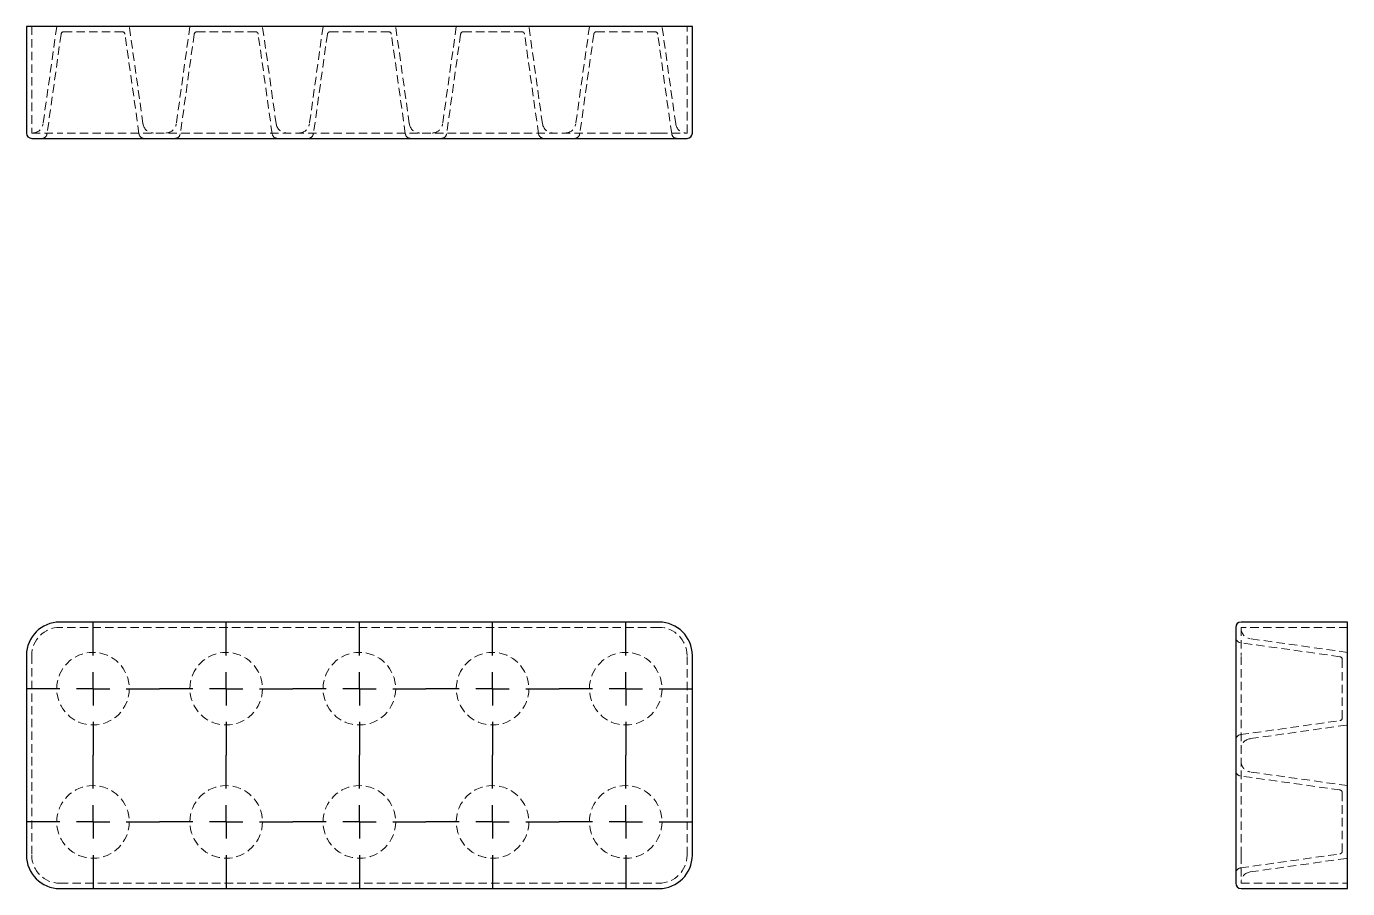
# Model space of a CAD drawing. Header units: millimetres. Extents: x 33 to 231, y 37 to 166.
import ezdxf

# ---------------------------------------------------------------- set-up
doc = ezdxf.new("R2010")
doc.units = ezdxf.units.MM
doc.linetypes.add('HIDDEN', pattern=[1.905, 1.27, -0.635])
doc.layers.add('10', color=7, linetype='Continuous')

# ---------------------------------------------------------------- blocks, each defined once
blk = doc.blocks.new('SW_CENTERMARKSYMBOL_0')
at = {"layer": '10', "color": 0}
for p, q in [((0, 5), (0, 10)), ((0, 0), (0, 2.5)), ((-5, 0), (-10, 0)), ((0, 0), (-2.5, 0)), ((0, 0), (0, -2.5)), ((0, 0), (2.5, 0)), ((5, 0), (10, 0)), ((0, -5), (0, -10))]:
    blk.add_line(p, q, dxfattribs=at)
blk = doc.blocks.new('SW_CENTERMARKSYMBOL_1')
at = {"layer": '10', "color": 0}
for p, q in [((0, 5), (0, 10)), ((0, 0), (0, 2.5)), ((-5, 0), (-10, 0)), ((0, 0), (-2.5, 0)), ((0, 0), (0, -2.5)), ((0, 0), (2.5, 0)), ((5, 0), (10, 0)), ((0, -5), (0, -10))]:
    blk.add_line(p, q, dxfattribs=at)
blk = doc.blocks.new('SW_CENTERMARKSYMBOL_2')
at = {"layer": '10', "color": 0}
for p, q in [((0, 5), (0, 10)), ((0, 0), (0, 2.5)), ((-5, 0), (-10, 0)), ((0, 0), (-2.5, 0)), ((0, 0), (0, -2.5)), ((0, 0), (2.5, 0)), ((5, 0), (10, 0)), ((0, -5), (0, -10))]:
    blk.add_line(p, q, dxfattribs=at)
blk = doc.blocks.new('SW_CENTERMARKSYMBOL_3')
at = {"layer": '10', "color": 0}
for p, q in [((0, 5), (0, 10)), ((0, 0), (0, 2.5)), ((-5, 0), (-10, 0)), ((0, 0), (-2.5, 0)), ((0, 0), (0, -2.5)), ((0, 0), (2.5, 0)), ((5, 0), (10, 0)), ((0, -5), (0, -10))]:
    blk.add_line(p, q, dxfattribs=at)
blk = doc.blocks.new('SW_CENTERMARKSYMBOL_4')
at = {"layer": '10', "color": 0}
for p, q in [((0, 5), (0, 10)), ((0, 0), (0, 2.5)), ((-5, 0), (-10, 0)), ((0, 0), (-2.5, 0)), ((0, 0), (0, -2.5)), ((0, 0), (2.5, 0)), ((5, 0), (10, 0)), ((0, -5), (0, -10))]:
    blk.add_line(p, q, dxfattribs=at)
blk = doc.blocks.new('SW_CENTERMARKSYMBOL_5')
at = {"layer": '10', "color": 0}
for p, q in [((0, 5), (0, 10)), ((0, 0), (0, 2.5)), ((-5, 0), (-10, 0)), ((0, 0), (-2.5, 0)), ((0, 0), (0, -2.5)), ((0, 0), (2.5, 0)), ((5, 0), (10, 0)), ((0, -5), (0, -10))]:
    blk.add_line(p, q, dxfattribs=at)
blk = doc.blocks.new('SW_CENTERMARKSYMBOL_6')
at = {"layer": '10', "color": 0}
for p, q in [((0, 5), (0, 10)), ((0, 0), (0, 2.5)), ((-5, 0), (-10, 0)), ((0, 0), (-2.5, 0)), ((0, 0), (0, -2.5)), ((0, 0), (2.5, 0)), ((5, 0), (10, 0)), ((0, -5), (0, -10))]:
    blk.add_line(p, q, dxfattribs=at)
blk = doc.blocks.new('SW_CENTERMARKSYMBOL_7')
at = {"layer": '10', "color": 0}
for p, q in [((0, 5), (0, 10)), ((0, 0), (0, 2.5)), ((-5, 0), (-10, 0)), ((0, 0), (-2.5, 0)), ((0, 0), (0, -2.5)), ((0, 0), (2.5, 0)), ((5, 0), (10, 0)), ((0, -5), (0, -10))]:
    blk.add_line(p, q, dxfattribs=at)
blk = doc.blocks.new('SW_CENTERMARKSYMBOL_8')
at = {"layer": '10', "color": 0}
for p, q in [((0, 5), (0, 10)), ((0, 0), (0, 2.5)), ((-5, 0), (-10, 0)), ((0, 0), (-2.5, 0)), ((0, 0), (0, -2.5)), ((0, 0), (2.5, 0)), ((5, 0), (10, 0)), ((0, -5), (0, -10))]:
    blk.add_line(p, q, dxfattribs=at)
blk = doc.blocks.new('SW_CENTERMARKSYMBOL_9')
at = {"layer": '10', "color": 0}
for p, q in [((0, 5), (0, 10)), ((0, 0), (0, 2.5)), ((-5, 0), (-10, 0)), ((0, 0), (-2.5, 0)), ((0, 0), (0, -2.5)), ((0, 0), (2.5, 0)), ((5, 0), (10, 0)), ((0, -5), (0, -10))]:
    blk.add_line(p, q, dxfattribs=at)

msp = doc.modelspace()

# ---------------------------------------------------------------- linework, layer by layer
at = {"color": 7, "linetype": 'Continuous', "lineweight": 25}
for p, q in [((33, 166.4), (33, 150.4)), ((38, 166.4), (33, 166.4)), ((128, 166.4), (38, 166.4)), ((133, 166.4), (128, 166.4)), ((133, 150.4), (133, 166.4)), ((33.8, 149.6), (38, 149.6)), ((38, 149.6), (128, 149.6)), ((128, 149.6), (132.2, 149.6)), ((128, 77), (38, 77)), ((214.6, 76.2), (214.6, 72)), ((231.4, 77), (215.4, 77)), ((231.4, 72), (231.4, 77)), ((33, 72), (33, 42)), ((133, 42), (133, 72)), ((214.6, 72), (214.6, 42)), ((231.4, 42), (231.4, 72)), ((214.6, 42), (214.6, 37.8)), ((231.4, 37), (231.4, 42)), ((38, 37), (128, 37)), ((215.4, 37), (231.4, 37))]:
    msp.add_line(p, q, dxfattribs=at)
at = {"color": 7, "linetype": 'HIDDEN', "lineweight": 18}
for p, q in [((33.8, 166.4), (33.8, 150.4)), ((37.55, 166.4), (35.5, 151.78)), ((38.2, 165.26), (36.1, 150.29)), ((38.6, 165.6), (47.4, 165.6)), ((49.9, 150.29), (47.8, 165.26)), ((50.5, 151.78), (48.45, 166.4)), ((57.55, 166.4), (55.5, 151.78)), ((58.2, 165.26), (56.1, 150.29)), ((58.6, 165.6), (67.4, 165.6)), ((69.9, 150.29), (67.8, 165.26)), ((70.5, 151.78), (68.45, 166.4)), ((77.55, 166.4), (75.5, 151.78)), ((78.2, 165.26), (76.1, 150.29)), ((78.6, 165.6), (87.4, 165.6)), ((89.9, 150.29), (87.8, 165.26)), ((90.5, 151.78), (88.45, 166.4)), ((97.55, 166.4), (95.5, 151.78)), ((98.2, 165.26), (96.1, 150.29)), ((98.6, 165.6), (107.4, 165.6)), ((109.9, 150.29), (107.8, 165.26)), ((110.5, 151.78), (108.45, 166.4)), ((117.55, 166.4), (115.5, 151.78)), ((118.2, 165.26), (116.1, 150.29)), ((118.6, 165.6), (127.4, 165.6)), ((129.9, 150.29), (127.8, 165.26)), ((130.5, 151.78), (128.45, 166.4)), ((132.2, 150.4), (132.2, 166.4)), ((33.8, 150.4), (38, 150.4)), ((128, 150.4), (38, 150.4)), ((128, 150.4), (132.2, 150.4)), ((128, 76.2), (38, 76.2)), ((231.4, 76.2), (215.4, 76.2)), ((215.4, 76.2), (215.4, 72)), ((230.26, 71.8), (215.29, 73.9)), ((231.4, 72.45), (216.78, 74.5)), ((33.8, 72), (33.8, 42)), ((132.2, 42), (132.2, 72)), ((215.4, 42), (215.4, 72)), ((230.6, 71.4), (230.6, 62.6)), ((215.29, 60.1), (230.26, 62.2)), ((216.78, 59.5), (231.4, 61.55)), ((230.26, 51.8), (215.29, 53.9)), ((231.4, 52.45), (216.78, 54.5)), ((230.6, 51.4), (230.6, 42.6)), ((215.29, 40.1), (230.26, 42.2)), ((215.4, 42), (215.4, 37.8)), ((216.78, 39.5), (231.4, 41.55)), ((38, 37.8), (128, 37.8)), ((215.4, 37.8), (231.4, 37.8))]:
    msp.add_line(p, q, dxfattribs=at)
for centre in [(43, 67), (63, 67), (83, 67), (103, 67), (123, 67), (43, 47), (63, 47), (83, 47), (103, 47), (123, 47)]:
    msp.add_circle(centre, 5.45, dxfattribs=at)
for centre, radius, start, end in [((38.6, 165.2), 0.4, 90, 172), ((47.4, 165.2), 0.4, 8, 90), ((58.6, 165.2), 0.4, 90, 172), ((67.4, 165.2), 0.4, 8, 90), ((78.6, 165.2), 0.4, 90, 172), ((87.4, 165.2), 0.4, 8, 90), ((98.6, 165.2), 0.4, 90, 172), ((107.4, 165.2), 0.4, 8, 90), ((118.6, 165.2), 0.4, 90, 172), ((127.4, 165.2), 0.4, 8, 90), ((33.91, 152), 1.6, 270, 352), ((52.09, 152), 1.6, 188, 270), ((53.91, 152), 1.6, 270, 352), ((72.09, 152), 1.6, 188, 270), ((73.91, 152), 1.6, 270, 352), ((92.09, 152), 1.6, 188, 270), ((93.91, 152), 1.6, 270, 352), ((112.09, 152), 1.6, 188, 270), ((113.91, 152), 1.6, 270, 352), ((132.09, 152), 1.6, 188, 270), ((35.3, 150.4), 0.8, 270, 352), ((50.7, 150.4), 0.8, 188, 270), ((55.3, 150.4), 0.8, 270, 352), ((70.7, 150.4), 0.8, 188, 270), ((75.3, 150.4), 0.8, 270, 352), ((90.7, 150.4), 0.8, 188, 270), ((95.3, 150.4), 0.8, 270, 352), ((110.7, 150.4), 0.8, 188, 270), ((115.3, 150.4), 0.8, 270, 352), ((130.7, 150.4), 0.8, 188, 270), ((38, 72), 4.2, 90, 180), ((128, 72), 4.2, 0, 90), ((217, 76.09), 1.6, 180, 262), ((215.4, 74.7), 0.8, 180, 262), ((230.2, 71.4), 0.4, 0, 82), ((230.2, 62.6), 0.4, 278, 0), ((215.4, 59.3), 0.8, 98, 180), ((217, 57.91), 1.6, 98, 180), ((217, 56.09), 1.6, 180, 262), ((215.4, 54.7), 0.8, 180, 262), ((230.2, 51.4), 0.4, 0, 82), ((38, 42), 4.2, 180, 270), ((128, 42), 4.2, 270, 0), ((230.2, 42.6), 0.4, 278, 0), ((215.4, 39.3), 0.8, 98, 180), ((217, 37.91), 1.6, 98, 180)]:
    msp.add_arc(centre, radius, start, end, dxfattribs=at)
at = {"color": 7, "linetype": 'Continuous', "lineweight": 25}
for centre, radius, start, end in [((33.8, 150.4), 0.8, 180, 270), ((132.2, 150.4), 0.8, 270, 0), ((38, 72), 5, 90, 180), ((128, 72), 5, 0, 90), ((215.4, 76.2), 0.8, 90, 180), ((38, 42), 5, 180, 270), ((128, 42), 5, 270, 0), ((215.4, 37.8), 0.8, 180, 270)]:
    msp.add_arc(centre, radius, start, end, dxfattribs=at)

# ---------------------------------------------------------------- block references
at = {"layer": '10'}
for name, p in [('SW_CENTERMARKSYMBOL_9', (43, 67)), ('SW_CENTERMARKSYMBOL_8', (63, 67)), ('SW_CENTERMARKSYMBOL_7', (83, 67)), ('SW_CENTERMARKSYMBOL_6', (103, 67)), ('SW_CENTERMARKSYMBOL_5', (123, 67)), ('SW_CENTERMARKSYMBOL_0', (43, 47)), ('SW_CENTERMARKSYMBOL_1', (63, 47)), ('SW_CENTERMARKSYMBOL_2', (83, 47)), ('SW_CENTERMARKSYMBOL_3', (103, 47)), ('SW_CENTERMARKSYMBOL_4', (123, 47))]:
    msp.add_blockref(name, p, dxfattribs=at)

doc.saveas('drawing.dxf')
